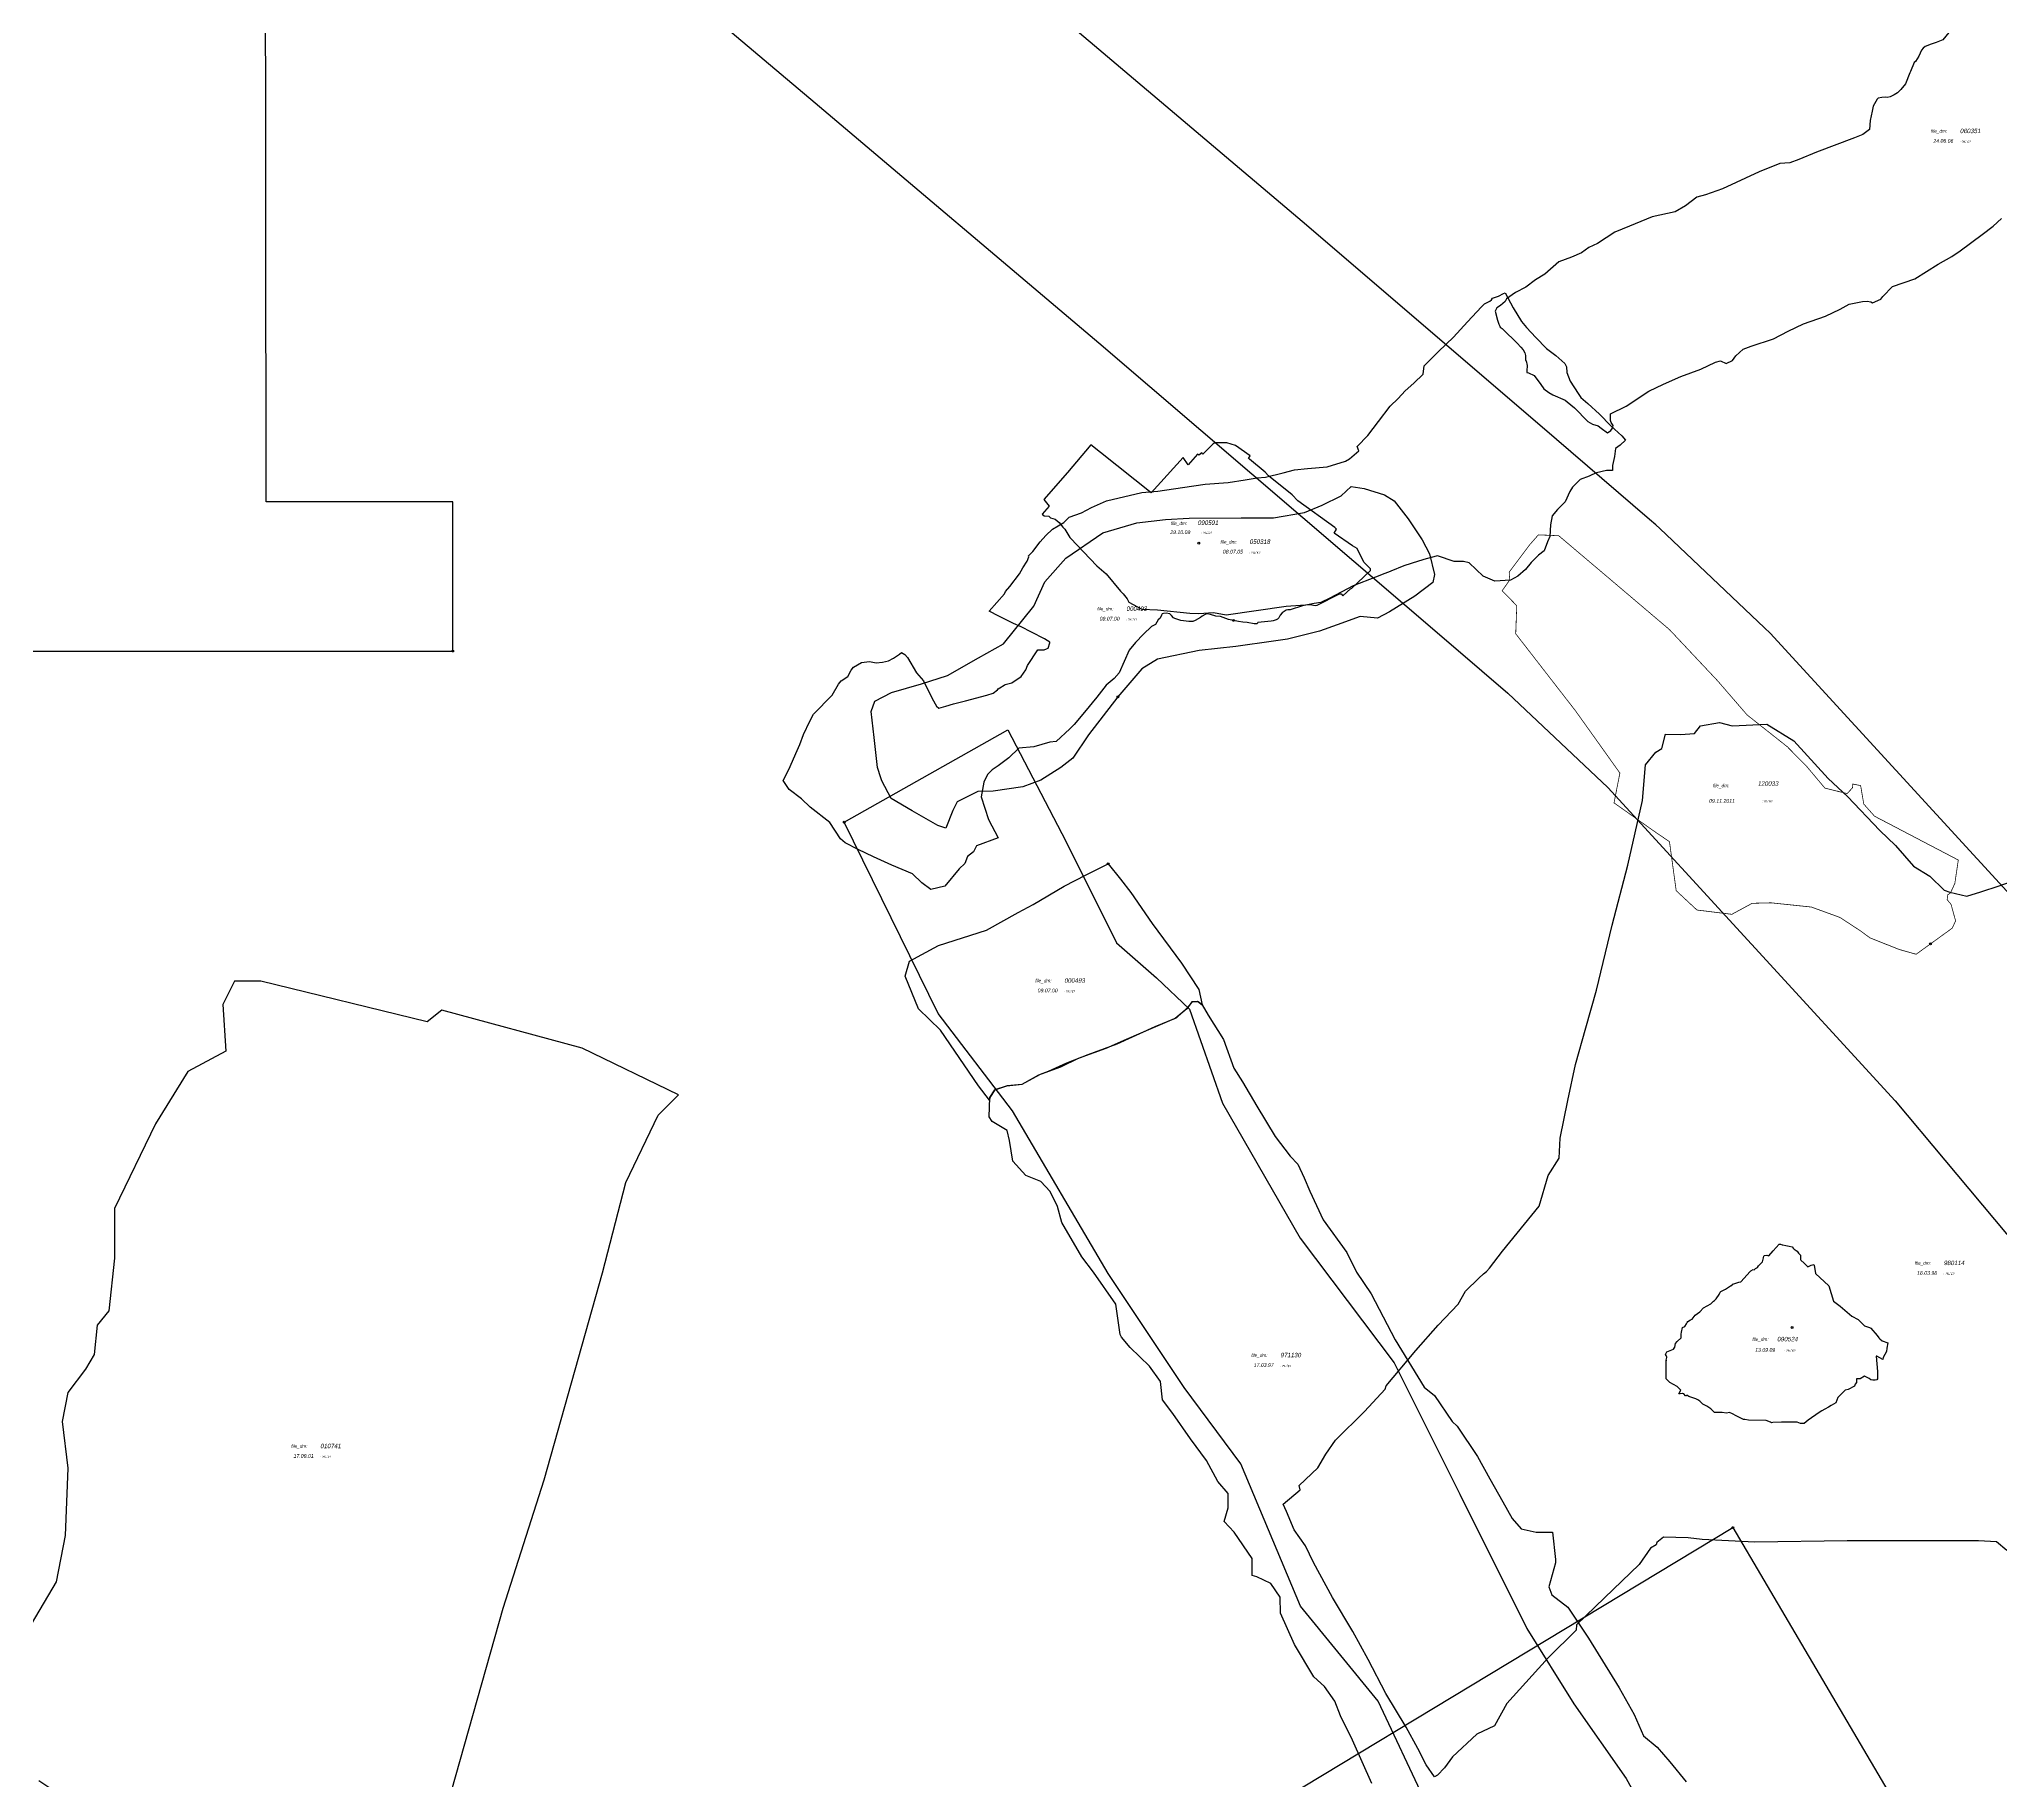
# Model space of a CAD drawing. Header units: metres. Extents: x 116000 to 284092, y 365136 to 804542.
# Drawn here: x 180893 to 186146, y 653773 to 658439 of the extents above; entities that cross this region are included whole.
import ezdxf
from ezdxf.enums import TextEntityAlignment as Align

# ---------------------------------------------------------------- set-up
doc = ezdxf.new("R2010")
doc.units = ezdxf.units.M
doc.header["$LTSCALE"] = 0.075
for name, color, linetype in [('000493', 21, 'Continuous'), ('010741', 181, 'Continuous'), ('050163', 1, 'Continuous'), ('050318', 1, 'Continuous'), ('060351', 6, 'Continuous'), ('070127', 46, 'Continuous'), ('090278', 140, 'Continuous'), ('090524', 140, 'Continuous'), ('090591', 140, 'Continuous'), ('10', 7, 'Continuous'), ('100546', 62, 'Continuous'), ('4', 7, 'Continuous'), ('7', 7, 'Continuous'), ('971130', 5, 'Continuous'), ('980114', 3, 'Continuous')]:
    doc.layers.add(name, color=color, linetype=linetype)
doc.layers.add('120033', color=71, linetype='Continuous', lineweight=20)
doc.styles.add('HEBTXT', font='HEBTXT.shx')

# ---------------------------------------------------------------- blocks, each defined once
blk = doc.blocks.new('DM_AREA')
at = {"layer": '10'}
blk.add_circle((0, 0), 2.5, dxfattribs=at)
at = {"layer": '4', "style": 'HEBTXT', "oblique": 10}
blk.add_attdef('DATE', text='', height=10, dxfattribs=at).set_placement((9.9, 86.8), align=Align.RIGHT)
at = {"layer": '4', "style": 'HEBTXT', "oblique": 10, "flags": 8}
blk.add_attdef('DATAtxt', text='', height=6, dxfattribs=at).set_placement((41.8, 89.2), align=Align.MIDDLE)
at = {"layer": '7', "style": 'HEBTXT', "oblique": 10, "flags": 8}
blk.add_attdef('file_txt', text='', height=9, dxfattribs=at).set_placement((-28.4, 117.1), align=Align.MIDDLE)
at = {"layer": '7', "style": 'HEBTXT', "oblique": 10}
blk.add_attdef('FILE_DM', (28.1, 112.6), '', height=12, dxfattribs=at)

msp = doc.modelspace()

# ---------------------------------------------------------------- linework, layer by layer
at = {"layer": '000493', "color": 21, "linetype": 'Continuous', "flags": 128}
for points in [[(183146.6, 656460.3), (183137.8, 656487.6), (183128.9, 656568.1), (183120.8, 656638.2), (183130.5, 656665.5), (183175.6, 656688.9), (183255.3, 656712.2), (183325.4, 656734.7), (183408.4, 656781.4), (183475.2, 656819.2), (183556.9, 656920.4), (183585.9, 656985.6), (183642.3, 657048.4), (183741.3, 657116.8), (183832.6, 657143.6), (183909.1, 657152.5), (183972.8, 657155.7), (184112.1, 657156.5), (184198.7, 657156.6), (184281.6, 657171.1), (184329.2, 657190.4), (184379.9, 657216.2), (184406.5, 657241.1), (184441.1, 657235.5), (184495.9, 657218.6), (184521.6, 657202.5), (184558.7, 657154.2), (184596.5, 657097.9), (184616.1, 657060.5), (184629.8, 657005), (184624.9, 656983.2), (184576.6, 656947), (184509, 656905.2), (184476.8, 656888.3), (184430.8, 656892.3), (184368.8, 656870.6), (184321.3, 656852.9), (184235.7, 656831.7), (184198.6, 656826), (184097.1, 656812.3), (183998.9, 656801.1), (183887.4, 656778.4), (183845.5, 656752.7), (183781.9, 656677), (183702.9, 656575.6), (183660.8, 656513.3), (183628.6, 656488.3), (183575.5, 656453.7), (183527.1, 656436), (183448, 656424.6), (183406.1, 656423.8), (183351.3, 656396.4), (183339.3, 656372.3), (183320.7, 656325.6), (183299, 656332.8), (183230.5, 656371.4), (183174.2, 656405.2), (183149.3, 656452.3), (183146.6, 656460.3)], [(183438.1, 655596.5), (183408.5, 655635.2), (183306.6, 655784.3), (183247.8, 655841.7), (183211.9, 655929.2), (183223.4, 655969.3), (183300.9, 656010.9), (183430, 656052.5), (183514.6, 656099.8), (183554.8, 656121.3), (183638, 656170), (183696.8, 656200.1), (183755.6, 656230.2), (183788.6, 656188.7), (183815.9, 656152.8), (183873.3, 656069.7), (183952.2, 655963.6), (183998.1, 655893.3), (184007.1, 655852.5), (183996.7, 655860.3), (183979.5, 655860.3), (183966.5, 655841.7), (183935, 655815.9), (183880.5, 655792.9), (183778.6, 655747.1), (183701.1, 655718.4), (183643.7, 655695.5), (183595, 655673.9), (183573.4, 655665.3), (183524.6, 655639), (183485.1, 655634.8), (183451.7, 655624.6), (183438.3, 655603.8), (183438.1, 655596.5)]]:
    msp.add_lwpolyline(points, close=True, dxfattribs=at)
msp.add_lwpolyline([(184462, 653765.6), (184410.1, 653881.9), (184377.8, 653947.3), (184363.1, 653986.5), (184335, 654025.9), (184306.9, 654051.9), (184255, 654138.1), (184217.6, 654222.2), (184216.5, 654264.8), (184191.6, 654302.2), (184154.2, 654319.9), (184141.7, 654323), (184141.5, 654368.4), (184092.7, 654439), (184066.7, 654468.1), (184077.1, 654504.5), (184077.1, 654542.9), (184049, 654575.1), (184018.9, 654631.2), (183976.3, 654689.4), (183928.4, 654757.2), (183901.4, 654793.5), (183896.2, 654843.4), (183866.1, 654883.9), (183814.1, 654933.8), (183791, 654961.4), (183787.8, 654968.6), (183776.4, 655049.7), (183716.1, 655135.9), (183684.9, 655177.4), (183631.9, 655268.8), (183619.5, 655311.4), (183600.4, 655351.6), (183575.5, 655378.6), (183535, 655395.2), (183500.7, 655433.6), (183491.3, 655488.7), (183485.1, 655515.7), (183444.5, 655539.6), (183437.2, 655552), (183438.3, 655604), (183451.8, 655624.7), (183484, 655635.1), (183525.6, 655639.3), (183570.3, 655664.2), (183628.5, 655686), (183676.3, 655708.9), (183750.4, 655736.2), (183804.4, 655760.1), (183877.2, 655791.2), (183939.6, 655818.3), (183966.6, 655843.2), (183982.2, 655860.8), (183994.7, 655861.9), (184007.1, 655852.5), (184023.8, 655824.5), (184064.3, 655759), (184092.4, 655682.2), (184115.2, 655645.8), (184153.7, 655580.4), (184202.5, 655499.4), (184243.1, 655446.4), (184263.2, 655425), (184280.8, 655388.6), (184295.4, 655353.3), (184331.8, 655276.5), (184395.2, 655188.2), (184421.1, 655136.2), (184459.6, 655078.1), (184524.4, 654954.8), (184602.3, 654828.1), (184629.4, 654805.3), (184677.2, 654735.7), (184690.7, 654723.2), (184744.7, 654642.2), (184778.3, 654582.3), (184812.6, 654521), (184837.6, 654476.3), (184861.5, 654448.3), (184902, 654438.9), (184945.7, 654438.9), (184954, 654366.2), (184954, 654356.9), (184936.3, 654292.5), (184943.8, 654271.2), (184986.4, 654238), (185042.5, 654154.9), (185124.7, 654021.9), (185164.4, 653950.7), (185189.3, 653893.6), (185225.7, 653863.5), (185260, 653824), (185303.7, 653770)], dxfattribs=at)
at = {"layer": '010741', "color": 181, "linetype": 'Continuous', "flags": 128}
for points in [[(181916.2, 653461.7), (182135.3, 654235.4), (182244.9, 654579.3), (182401.4, 655134.3), (182464, 655376.5), (182550.1, 655556.3), (182604.8, 655611), (182346.6, 655736.1), (181971, 655837.7), (181931.9, 655806.4), (181485.9, 655915.8), (181415.4, 655915.8), (181384.1, 655853.3), (181392, 655728.3), (181290.2, 655673.5), (181204.2, 655532.9), (181094.6, 655306.2), (181094.6, 655173.3), (181079, 655032.6), (181047.7, 654993.6), (181039.8, 654915.4), (181016.4, 654876.3), (180969.4, 654813.8), (180953.8, 654735.6), (180969.4, 654610.6), (180961.6, 654430.8), (180938.1, 654305.8), (180836.4, 654133.8)], [(180891.2, 653774.3), (181172.9, 653586.7)]]:
    msp.add_lwpolyline(points, dxfattribs=at)
at = {"layer": '050163', "color": 1, "flags": 128}
msp.add_lwpolyline([(181981.1, 652369.9), (185428.5, 654451.5), (187329.9, 651221.9), (184045.9, 649180.9)], close=True, dxfattribs=at)
at = {"layer": '050318', "color": 1, "flags": 128}
msp.add_lwpolyline([(184342.6, 657293.1), (184391, 657308.6), (184402.4, 657315.1), (184427.2, 657336.1), (184422.7, 657348.2), (184451.4, 657377.7), (184480.1, 657414.7), (184511.2, 657455.9), (184532.6, 657476.8), (184551.3, 657497.1), (184573.9, 657517.3), (184599.6, 657541.7), (184602.4, 657564), (184640.4, 657602.8), (184680.8, 657640.6), (184717.7, 657681.8), (184755.4, 657721.9), (184763.3, 657729.8), (184778.1, 657737.5), (184782.5, 657741.3), (184785, 657745), (184801.5, 657750.3), (184814.2, 657757.6), (184818.8, 657759.2), (184840.7, 657719.3), (184863.1, 657682.4), (184876.4, 657666.5), (184901.3, 657640), (184930, 657610.9), (184954.4, 657591.4), (184978.6, 657570), (184983, 657561.3), (184983.7, 657545.9), (184993.4, 657523), (185014.7, 657490), (185021.8, 657479.5), (185040.3, 657463.5), (185071.2, 657434.5), (185101.9, 657403.5), (185131.8, 657376.2), (185140.8, 657364.8), (185126.7, 657351.8), (185114.5, 657342.9), (185111.5, 657320.9), (185106.6, 657297.4), (185106.3, 657283.3), (185090.5, 657283.8), (185063.9, 657277.7), (185050.7, 657272.3), (185044, 657268.1), (185019.9, 657259.7), (184999.5, 657239.1), (184991.9, 657227.5), (184979.4, 657199.3), (184959.1, 657179.5), (184945.1, 657162.2), (184940.6, 657137.9), (184938.5, 657107.1), (184932.2, 657092.4), (184923.5, 657068.3), (184908, 657057.1), (184888.4, 657037.6), (184873, 657018.1), (184853.1, 657000.2), (184833.2, 656989.6), (184791.1, 656987.4), (184760.2, 657000.1), (184722.8, 657036.5), (184707.5, 657039.7), (184682.3, 657039.5), (184637.3, 657055.1), (184606.9, 657047), (184586.8, 657040.8), (184547.2, 657027.9), (184512.5, 657013.6), (184510.9, 657013.1), (184496.8, 657007.7), (184471.9, 656997.9), (184411.4, 656974.4), (184349.1, 656941.2), (184324.8, 656929.8), (184307.3, 656926.9), (184276.4, 656920.8), (184243.3, 656910.5), (184237.1, 656910), (184232, 656909.1), (184221.5, 656902.4), (184216.5, 656895.7), (184212.3, 656889.1), (184208.9, 656885.1), (184205.8, 656883.2), (184197.1, 656880.5), (184191.8, 656879.9), (184156.3, 656876.3), (184154.7, 656873), (184146.9, 656873), (184128.1, 656876.7), (184116.3, 656877.7), (184104.8, 656879.2), (184091.4, 656882.1), (184078.3, 656884.4), (184056.7, 656892.4), (184043.9, 656893.2), (184029.7, 656898), (184019.6, 656899.5), (184015, 656898.2), (184007.3, 656893.5), (184002.8, 656889.6), (183988.3, 656881.4), (183982.4, 656879.3), (183971.9, 656879.5), (183949.9, 656881.7), (183934.5, 656886.8), (183930.9, 656888.8), (183925.3, 656895.5), (183920.8, 656899.8), (183919.9, 656899.8), (183912, 656901.3), (183904, 656900.9), (183900, 656899.7), (183898.2, 656896.4), (183895.1, 656887.6), (183889.5, 656884), (183882.3, 656871.3), (183871.3, 656866), (183850.1, 656845.3), (183829.2, 656823.2), (183811.8, 656801.9), (183785.5, 656742), (183771.9, 656726.4), (183750.4, 656708.9), (183725.1, 656676.7), (183692.1, 656636.1), (183664.8, 656603.5), (183653, 656591.7), (183616.4, 656557.7), (183599.6, 656555.4), (183577.8, 656549.8), (183556.6, 656543.7), (183516.7, 656539.9), (183489.1, 656514), (183461, 656492.2), (183445.3, 656481.5), (183432.2, 656469), (183422.2, 656449), (183415, 656409), (183435.4, 656348.8), (183461.4, 656299.2), (183402.8, 656278.1), (183394.7, 656261.8), (183378.4, 656249.6), (183371.9, 656230.9), (183356.2, 656216.8), (183318.2, 656169.8), (183281, 656161.5), (183256.3, 656178.9), (183231.5, 656202.8), (183176.2, 656225.9), (183126.8, 656248.2), (183085.8, 656268.2), (183051.2, 656285.8), (183039, 656297.2), (183009.7, 656340.8), (182957.5, 656382), (182934.4, 656404.1), (182901.4, 656428.9), (182885.1, 656453.1), (182900.5, 656482.6), (182923, 656533.6), (182929.7, 656549.5), (182940, 656576.7), (182956.5, 656611.8), (182966.2, 656631.2), (183016.6, 656681.8), (183033.1, 656711), (183040.1, 656720.2), (183058, 656731.3), (183067.6, 656748.8), (183073.7, 656756.3), (183095.1, 656769), (183116.1, 656772.1), (183134.1, 656768.4), (183150.9, 656770.2), (183167.3, 656773.3), (183180.6, 656780.7), (183197, 656791.7), (183202.5, 656796.1), (183211.3, 656790.6), (183218.4, 656782.9), (183242.3, 656741.9), (183260.8, 656719.9), (183284.2, 656672.8), (183295.9, 656652.6), (183302.3, 656647), (183320.8, 656652.2), (183341.3, 656658.4), (183373.6, 656666.7), (183430.3, 656682.1), (183447.5, 656686.7), (183458.9, 656695.9), (183460.8, 656698.8), (183465, 656701.3), (183476.7, 656708.3), (183479.6, 656710), (183497.9, 656714.9), (183522.2, 656731.8), (183535.4, 656749.5), (183539.9, 656761.4), (183567.2, 656803.3), (183575.9, 656803.3), (183584.3, 656803.3), (183590.8, 656805.8), (183595.2, 656807.6), (183599.8, 656821.7), (183599.8, 656824), (183584.9, 656832.5), (183549.9, 656850.9), (183522.4, 656865), (183501.8, 656873.8), (183463, 656893.4), (183437.3, 656906.5), (183477.5, 656953), (183480.4, 656959.8), (183491.8, 656972.5), (183518.2, 657006.5), (183527.4, 657023.3), (183538.4, 657040.4), (183543.3, 657052.7), (183542.1, 657055.1), (183553.6, 657066.6), (183573.5, 657092.8), (183588.2, 657109.8), (183606.5, 657126.7), (183636.9, 657144.7), (183650.8, 657158.2), (183684.1, 657170.3), (183710.8, 657184.3), (183751.4, 657202.1), (183845.7, 657224.4), (183888.3, 657228.2), (183954.3, 657237.7), (184015.3, 657247.2), (184077.3, 657251.3), (184122.4, 657258.5), (184154.9, 657263.9), (184177.1, 657265.6), (184224.1, 657277.1), (184254.4, 657285.4), (184289.8, 657288.7), (184342.6, 657293.1)], close=True, dxfattribs=at)
at = {"layer": '060351', "color": 6, "flags": 128}
msp.add_lwpolyline([(186022.9, 658476.9), (185991.1, 658437.6), (185973.3, 658430.1), (185959.5, 658425.6), (185944, 658419.8), (185938.2, 658415.5), (185934.3, 658409.9), (185926.7, 658393.8), (185918.1, 658379), (185914.7, 658376.5), (185904.2, 658352.2), (185902.5, 658348.8), (185891.1, 658320), (185878.7, 658304.4), (185870, 658295.6), (185861.1, 658289.8), (185850.5, 658284.5), (185842.5, 658282.8), (185838.3, 658283.4), (185827.6, 658283.1), (185818, 658281.6), (185815.1, 658278.4), (185804.7, 658259.3), (185801.5, 658246.2), (185796.9, 658221.5), (185794.5, 658197.1), (185776.7, 658183.8), (185754.7, 658175.3), (185653.1, 658136.5), (185605.4, 658117), (185581.4, 658108.1), (185554.5, 658105.7), (185499, 658083.7), (185401.1, 658038.6), (185355.5, 658022.2), (185332.6, 658016.3), (185301.8, 657992.5), (185274.1, 657976.3), (185212.9, 657962.8), (185151.7, 657938.1), (185113, 657921.9), (185066.5, 657891.4), (185042.8, 657881), (185023.7, 657866.4), (184996.8, 657854.9), (184962.7, 657842.3), (184924.9, 657809.7), (184899.8, 657794.3), (184874.5, 657774.6), (184847, 657760.4), (184822.4, 657743.2), (184819.1, 657736.4), (184806, 657725.9), (184796.8, 657719), (184792.3, 657710.4), (184798.7, 657686.1), (184801.6, 657675.3), (184804.2, 657670.6), (184805.5, 657667.8), (184810.8, 657664.1), (184823.7, 657651.8), (184841, 657634.2), (184851.2, 657624.6), (184860.5, 657614.4), (184867.2, 657606.9), (184871.4, 657598.9), (184873.2, 657591.5), (184873.8, 657583.8), (184873.2, 657578.7), (184874.9, 657577.1), (184878.1, 657564.9), (184876.6, 657550.6), (184877.1, 657545.9), (184881.6, 657545.5), (184896.5, 657538.1), (184914.7, 657513.8), (184922.1, 657502), (184935.5, 657492.4), (184946.8, 657486.4), (184979.2, 657471.7), (184985.1, 657467.8), (185004.9, 657451.4), (185040.7, 657414.9), (185053, 657407.8), (185068.3, 657403), (185075.9, 657397.2), (185092.9, 657384.9), (185101.5, 657390.9), (185106.6, 657397.2), (185107.9, 657403.8), (185103, 657412.4), (185101, 657417.2), (185101, 657435.2), (185142.8, 657456.2), (185203.4, 657496.4), (185243.3, 657514.9), (185289.7, 657535.2), (185343, 657555.2), (185382.6, 657574.3), (185395.7, 657577.6), (185410.7, 657570.5), (185427.5, 657578), (185436.9, 657591.1), (185456.2, 657609), (185477.9, 657616.3), (185537.2, 657636.2), (185577, 657656.6), (185618, 657676.3), (185677, 657696.9), (185716.4, 657716.2), (185740.1, 657729), (185775.9, 657736.1), (185788.9, 657737.5), (185798.4, 657735.8), (185802.5, 657733.1), (185825, 657742.8), (185830.4, 657749.4), (185856.4, 657776.2), (185916.4, 657797.2), (185978.6, 657836.7), (186015.7, 657857.1), (186037.5, 657872.5), (186096.8, 657916), (186126, 657938.5), (186148, 657959.1)], dxfattribs=at)
at = {"layer": '070127', "color": 46}
msp.add_lwpolyline([(179000, 656799.9), (182000, 656800), (182000, 657200), (181500, 657200), (181499, 658793.2), (181878.8, 658807.4), (181500, 659142.9), (181500, 658800), (179000, 658800)], close=True, dxfattribs=at)
at = {"layer": '090524', "elevation": 48.5, "flags": 128}
msp.add_lwpolyline([(185250.2, 654898.3), (185250, 654900), (185252.3, 654907.2), (185251.5, 654908.3), (185250.2, 654912.8), (185248.7, 654915.6), (185252.3, 654922), (185270, 654930), (185273.7, 654934.7), (185274.9, 654945), (185280, 654950), (185290, 654960), (185290, 654970), (185291.1, 654974.8), (185294, 654987.5), (185300, 654990), (185304.4, 654997.9), (185306, 655001), (185308.3, 655003.9), (185314.9, 655008.2), (185320, 655010), (185327.4, 655020.6), (185340, 655030), (185350, 655040), (185369.9, 655050.7), (185376.7, 655057.8), (185380, 655060), (185383.7, 655064.2), (185392.4, 655075.6), (185394.9, 655082.1), (185396.7, 655083.8), (185409.5, 655090.2), (185422.7, 655099), (185423.8, 655100), (185426, 655100.5), (185428.8, 655103.6), (185444.9, 655109.3), (185450, 655110), (185475.3, 655138.1), (185476.6, 655139.4), (185483.2, 655142.8), (185486.1, 655142.3), (185489.7, 655145.8), (185495.2, 655148.3), (185497.6, 655152.6), (185503.2, 655158.3), (185508, 655163.6), (185510.4, 655174.1), (185512, 655178.6), (185512.6, 655180.3), (185520.1, 655181.7), (185525.5, 655179.5), (185536.6, 655193.3), (185552.9, 655211.2), (185556.3, 655210.7), (185560.6, 655208.8), (185562.8, 655209.2), (185571, 655207.4), (185579.3, 655205.5), (185587.7, 655203.7), (185590, 655200), (185593.3, 655197.5), (185601, 655192.5), (185604.9, 655186.8), (185609.6, 655181.5), (185610, 655170), (185610.9, 655168.3), (185619.8, 655160.1), (185630, 655150), (185634.7, 655153.1), (185638.2, 655154.3), (185642.4, 655155.6), (185645.8, 655156), (185646.6, 655154.7), (185649.7, 655131.9), (185686.1, 655099.7), (185698.1, 655058.5), (185715.9, 655044.6), (185747.1, 655018.2), (185764, 655008.8), (185781, 654992.3), (185794.7, 654987.4), (185798.1, 654986), (185815.6, 654966.2), (185820, 654960), (185821.6, 654958.5), (185822.4, 654957.4), (185829.1, 654952.2), (185843.7, 654947), (185840.9, 654931.9), (185840.7, 654923.1), (185831.5, 654907.4), (185830.3, 654902.2), (185814.2, 654910.4), (185813, 654910.5), (185815.9, 654869.8), (185816.5, 654867.2), (185815.8, 654861.3), (185816.6, 654849.8), (185814.8, 654847.2), (185809.5, 654846.3), (185803.6, 654846.4), (185798.2, 654847.7), (185793.7, 654851.3), (185781.6, 654857.2), (185770, 654850), (185760, 654850), (185760, 654840), (185756.3, 654836), (185755, 654830.2), (185737.4, 654821.4), (185730, 654820), (185720, 654810), (185716.1, 654806.1), (185710, 654800), (185704.5, 654785.4), (185691.8, 654778.4), (185685, 654774.5), (185675.5, 654768.9), (185667.2, 654764.2), (185660, 654760), (185630.4, 654739.7), (185620, 654730), (185610.1, 654730.4), (185601.3, 654734.2), (185592.2, 654733.8), (185585, 654733.9), (185558.8, 654733.8), (185535.9, 654732.7), (185532, 654731.9), (185529.7, 654733.9), (185517.6, 654738.3), (185470.8, 654739.3), (185460.8, 654741.5), (185457.1, 654741.4), (185447, 654746.5), (185437.5, 654751.2), (185428.1, 654755.9), (185420, 654760), (185411.7, 654757.9), (185400, 654760), (185390, 654760), (185380, 654760), (185370, 654770), (185359.3, 654777.1), (185353.5, 654779.8), (185348.2, 654782.6), (185343.6, 654786.4), (185340, 654790), (185334.7, 654793.7), (185329.6, 654796.1), (185318.5, 654800.3), (185311.2, 654802.5), (185305.9, 654806.7), (185303.8, 654804.7), (185302.3, 654804.6), (185297.2, 654809.5), (185294, 654810.7), (185292.7, 654810.6), (185287.5, 654809.6), (185284.5, 654810.1), (185289.5, 654819.7), (185280, 654830), (185260, 654840), (185249.9, 654849.8), (185250, 654860), (185250, 654870), (185250, 654890), (185250, 654900)], close=True, dxfattribs=at)
at = {"layer": '090591', "color": 140, "elevation": 26.6, "flags": 128}
msp.add_lwpolyline([(183871, 657224.2), (183735.1, 657332.2), (183709.5, 657352.4), (183646.5, 657277.9), (183583, 657205.8), (183597.7, 657188.2), (183579.1, 657166.8), (183584, 657162.3), (183596.8, 657161.1), (183601.4, 657156.7), (183613.4, 657153.6), (183624.8, 657143.9), (183633.9, 657131.8), (183639.6, 657126.6), (183653.3, 657103.9), (183655, 657102.6), (183725.5, 657028), (183750, 657006.4), (183789, 656960.6), (183795.8, 656953), (183806.3, 656940), (183810.9, 656930.7), (183845.4, 656912.3), (183887.6, 656910), (183974.2, 656901.8), (183998.6, 656900.5), (184037.7, 656903.2), (184072, 656897.2), (184232, 656920.3), (184296.7, 656924.5), (184310.4, 656921.9), (184315.3, 656923.2), (184375, 656952.8), (184379.5, 656952.9), (184384.1, 656948), (184405.5, 656967.6), (184406.8, 656966.2), (184458.2, 657015.5), (184457.9, 657020), (184440.7, 657038.3), (184422.8, 657074.8), (184410.1, 657081.8), (184361.2, 657115.4), (184367.1, 657126.1), (184362.5, 657131.2), (184263.7, 657202.4), (184248.8, 657218.5), (184185.2, 657269.7), (184175.7, 657279.1), (184134.3, 657313.6), (184131.9, 657315.6), (184136.2, 657322.8), (184096.9, 657351), (184073.1, 657357.8), (184041.4, 657357.9), (184036.5, 657354.7), (184008.9, 657327), (184006.1, 657330.6), (183998.1, 657324.4), (183995.3, 657327), (183969.8, 657299.1), (183956.1, 657318.2)], close=True, dxfattribs=at)
at = {"layer": '100546', "flags": 128}
for points in [[(188751.3, 653078.8), (186319.7, 655985), (186310.6, 655995.4), (185528.4, 656847.5), (185513.6, 656862.5), (185232.9, 657128.2), (185222.3, 657137.7), (185205.7, 657152.1), (184911.5, 657405.1), (184275.6, 657950.8), (183718.6, 658421.8), (182997.6, 659031.7)], [(182367, 658778.4), (182971, 658268.4), (183730.7, 657625.8), (184687.2, 656806.6), (184687.2, 656806.6), (184825.7, 656687.5), (185093.5, 656434), (185863.9, 655594.7), (188290.3, 652694.8)]]:
    msp.add_lwpolyline(points, dxfattribs=at)
at = {"layer": '120033', "color": 7, "const_width": 2, "elevation": 32.5, "flags": 128}
msp.add_lwpolyline([(185919.7, 655987.6), (186016.2, 656057.4), (186025.4, 656076.9), (186013.2, 656121.3), (186002.8, 656133.7), (186004.4, 656147), (186011.6, 656151.7), (186023.3, 656177.3), (186032.6, 656240), (185808.2, 656357.5), (185779.4, 656390), (185771, 656439.5), (185749.9, 656443.6), (185749.2, 656433.3), (185734.7, 656418.1), (185675.3, 656432.7), (185626, 656491.4), (185574.4, 656543.7), (185466.8, 656628.9), (185388.9, 656719.1), (185259, 656857.4), (185090.9, 657000.1), (184962.4, 657108.9), (184907.9, 657111.2), (184884.6, 657084.6), (184829.7, 657011.4), (184831.1, 656990.3), (184810.9, 656961.5), (184850, 656921.4), (184847.2, 656846.2), (185007.6, 656639.4), (185126.2, 656473.1), (185110.5, 656393.2), (185217.6, 656317.4), (185259, 656289.2), (185277, 656157.9), (185332.6, 656106.1), (185426, 656094.6), (185480.5, 656124.1), (185531.2, 656125.4), (185639, 656114.1), (185715.2, 656086.4), (185769, 656051.3), (185796.1, 656031.5), (185874, 656000.5)], close=True, dxfattribs=at)
at = {"layer": '971130', "color": 5, "flags": 128}
msp.add_lwpolyline([(184606.2, 653715.1), (184479.2, 653986.5), (184270.6, 654241.4), (184110.8, 654622.6), (183959.4, 654826.5), (183755.3, 655131.9), (183499.2, 655568.4), (183300.1, 655828.9), (183048.8, 656341.3), (183487, 656588.7), (183641.8, 656290.3), (183777.8, 656018.2), (183885, 655924), (183973.7, 655840.4), (184062.1, 655588.9), (184270, 655227.4), (184521.8, 654893.4), (184697.5, 654540.8), (184876.7, 654181.4), (185002.6, 653979.3), (185143.3, 653779.5), (185190.4, 653693.3)], dxfattribs=at)
at = {"layer": '980114', "color": 3, "flags": 128}
msp.add_lwpolyline([(186162.6, 654390.6), (186135.3, 654413.1), (186087.1, 654416.3), (185924.8, 654416.3), (185735.1, 654416.3), (185487.5, 654412.1), (185346.6, 654419.9), (185308.7, 654423.9), (185242.9, 654426.3), (185225.4, 654411.4), (185223.4, 654405.5), (185208.5, 654396.4), (185177.7, 654352.6), (185085.4, 654263.5), (185009.9, 654190.7), (185009.1, 654176.4), (184934.3, 654102.9), (184891.3, 654055.4), (184823.4, 653980.6), (184790.2, 653920.8), (184743.2, 653898.2), (184677.5, 653837), (184656.8, 653807.5), (184637.9, 653788), (184629.5, 653784.1), (184607.4, 653815.9), (184585.2, 653860.1), (184554, 653916.7), (184499.6, 654006.7), (184452.1, 654098.4), (184411.2, 654173.1), (184356.6, 654264.6), (184305.8, 654358.2), (184284.4, 654402.4), (184253.6, 654445.9), (184233.4, 654494.7), (184224.3, 654514.2), (184269.8, 654552.6), (184267.4, 654564.6), (184316.9, 654612), (184338.3, 654648.4), (184364.6, 654685.8), (184442, 654762.5), (184497.3, 654822.3), (184499.9, 654831.6), (184579.9, 654925.9), (184639.1, 654994.2), (184693.3, 655050.3), (184712.8, 655085.4), (184748.6, 655119.9), (184761.1, 655131.6), (184769.2, 655137.8), (184777.3, 655146.2), (184812.2, 655192.2), (184910.3, 655312.7), (184934.4, 655394.6), (184963.3, 655441.2), (184965.8, 655494.6), (184986.7, 655595.8), (185007.6, 655692.2), (185034.9, 655790.1), (185063.8, 655891.8), (185105.5, 656065.3), (185147.3, 656225.9), (185187.2, 656399.1), (185195.2, 656495.5), (185222.5, 656529.2), (185238.4, 656538.7), (185248.5, 656577), (185288.2, 656576.2), (185326.1, 656579.1), (185342.1, 656599.5), (185393.1, 656608.3), (185426.7, 656599.5), (185519.5, 656604.2), (185592.4, 656559.1), (185684.3, 656458.5), (185736.2, 656409.9), (185822.3, 656319.6), (185864.5, 656278.8), (185912.7, 656223.4), (185956.4, 656197.2), (185994.3, 656159.3), (186010.3, 656153.5), (186055.5, 656143.3), (186092.9, 656154.6), (186142.5, 656170.6), (186313.1, 656231.8)], dxfattribs=at)

# ---------------------------------------------------------------- block references
at = {"layer": '000493', "color": 7}
ref = msp.add_blockref('DM_AREA', (183781.9, 656677), dxfattribs=at)
ref.add_attrib('FILE_DM', '000493', (183804.1, 656907.5), dxfattribs={"layer": '7', "color": 21, "height": 12, "style": 'HEBTXT', "oblique": 10})
ref.add_attrib('DATE', '09.07.00', dxfattribs={"layer": '4', "color": 21, "height": 10, "style": 'HEBTXT', "oblique": 10}).set_placement((183785.9, 656881.7), align=Align.RIGHT)
ref.add_attrib('file_txt', 'file_dm:', dxfattribs={"layer": '7', "color": 21, "height": 9, "style": 'HEBTXT', "oblique": 10}).set_placement((183747.6, 656912.1), align=Align.MIDDLE)
ref.add_attrib('DATAtxt', ': \x8a‰˜€\x9a', dxfattribs={"layer": '4', "color": 21, "height": 6, "style": 'HEBTXT', "oblique": 10}).set_placement((183817.8, 656884.2), align=Align.MIDDLE)
ref = msp.add_blockref('DM_AREA', (183755.6, 656230.2), dxfattribs=at)
ref.add_attrib('FILE_DM', '000493', (183638, 655911.3), dxfattribs={"layer": '7', "color": 21, "height": 12, "style": 'HEBTXT', "oblique": 10})
ref.add_attrib('DATE', '09.07.00', dxfattribs={"layer": '4', "color": 21, "height": 10, "style": 'HEBTXT', "oblique": 10}).set_placement((183619.8, 655885.5), align=Align.RIGHT)
ref.add_attrib('file_txt', 'file_dm:', dxfattribs={"layer": '7', "color": 21, "height": 9, "style": 'HEBTXT', "oblique": 10}).set_placement((183581.5, 655915.8), align=Align.MIDDLE)
ref.add_attrib('DATAtxt', ': \x8a‰˜€\x9a', dxfattribs={"layer": '4', "color": 21, "height": 6, "style": 'HEBTXT', "oblique": 10}).set_placement((183651.7, 655887.9), align=Align.MIDDLE)
at = {"layer": '010741', "color": 7}
ref = msp.add_blockref('DM_AREA', (181845.8, 653313.1), dxfattribs=at)
ref.add_attrib('FILE_DM', '010741', (181645.2, 654664.2), dxfattribs={"layer": '7', "color": 181, "height": 12, "style": 'HEBTXT', "oblique": 10})
ref.add_attrib('DATE', '17.09.01', dxfattribs={"layer": '4', "color": 181, "height": 10, "style": 'HEBTXT', "oblique": 10}).set_placement((181627, 654638.4), align=Align.RIGHT)
ref.add_attrib('file_txt', 'file_dm:', dxfattribs={"layer": '7', "color": 181, "height": 9, "style": 'HEBTXT', "oblique": 10}).set_placement((181588.7, 654668.8), align=Align.MIDDLE)
ref.add_attrib('DATAtxt', ': \x8a‰˜€\x9a', dxfattribs={"layer": '4', "color": 181, "height": 6, "style": 'HEBTXT', "oblique": 10}).set_placement((181658.9, 654640.9), align=Align.MIDDLE)
at = {"layer": '050163', "color": 7}
ref = msp.add_blockref('DM_AREA', (185428.5, 654451.5), dxfattribs=at)
ref.add_attrib('FILE_DM', '050163', (184777.2, 651760.7), dxfattribs={"layer": '7', "color": 1, "height": 12, "style": 'HEBTXT', "oblique": 10})
ref.add_attrib('DATE', '11.04.05', dxfattribs={"layer": '4', "color": 1, "height": 10, "style": 'HEBTXT', "oblique": 10}).set_placement((184759, 651734.9), align=Align.RIGHT)
ref.add_attrib('file_txt', 'file_dm:', dxfattribs={"layer": '7', "color": 1, "height": 9, "style": 'HEBTXT', "oblique": 10}).set_placement((184720.7, 651765.2), align=Align.MIDDLE)
ref.add_attrib('DATAtxt', ': \x8a‰˜€\x9a', dxfattribs={"layer": '4', "color": 1, "height": 6, "style": 'HEBTXT', "oblique": 10}).set_placement((184790.9, 651737.3), align=Align.MIDDLE)
at = {"layer": '050318', "color": 7}
ref = msp.add_blockref('DM_AREA', (184091.4, 656882.1), dxfattribs=at)
ref.add_attrib('FILE_DM', '050318', (184134.1, 657087), dxfattribs={"layer": '7', "color": 1, "height": 12, "style": 'HEBTXT', "oblique": 10})
ref.add_attrib('DATE', '08.07.05', dxfattribs={"layer": '4', "color": 1, "height": 10, "style": 'HEBTXT', "oblique": 10}).set_placement((184116, 657061.2), align=Align.RIGHT)
ref.add_attrib('file_txt', 'file_dm:', dxfattribs={"layer": '7', "color": 1, "height": 9, "style": 'HEBTXT', "oblique": 10}).set_placement((184077.7, 657091.5), align=Align.MIDDLE)
ref.add_attrib('DATAtxt', ': \x8a‰˜€\x9a', dxfattribs={"layer": '4', "color": 1, "height": 6, "style": 'HEBTXT', "oblique": 10}).set_placement((184147.8, 657063.6), align=Align.MIDDLE)
at = {"layer": '060351', "color": 7}
ref = msp.add_blockref('DM_AREA', (187182.9, 658380), dxfattribs=at)
ref.add_attrib('FILE_DM', '060351', (186036.9, 658187.4), dxfattribs={"layer": '7', "color": 6, "height": 12, "style": 'HEBTXT', "oblique": 10})
ref.add_attrib('DATE', '24.06.06', dxfattribs={"layer": '4', "color": 6, "height": 10, "style": 'HEBTXT', "oblique": 10}).set_placement((186018.8, 658161.6), align=Align.RIGHT)
ref.add_attrib('file_txt', 'file_dm:', dxfattribs={"layer": '7', "color": 6, "height": 9, "style": 'HEBTXT', "oblique": 10}).set_placement((185980.5, 658192), align=Align.MIDDLE)
ref.add_attrib('DATAtxt', ': \x8a‰˜€\x9a', dxfattribs={"layer": '4', "color": 6, "height": 6, "style": 'HEBTXT', "oblique": 10}).set_placement((186050.7, 658164.1), align=Align.MIDDLE)
at = {"layer": '070127', "color": 7}
ref = msp.add_blockref('DM_AREA', (182000, 656800), dxfattribs=at)
ref.add_attrib('FILE_DM', '070127', (180304.6, 657908.7), dxfattribs={"layer": '7', "color": 46, "height": 12, "style": 'HEBTXT', "oblique": 10})
ref.add_attrib('DATE', '23.01.07', dxfattribs={"layer": '4', "color": 46, "height": 10, "style": 'HEBTXT', "oblique": 10}).set_placement((180286.4, 657882.9), align=Align.RIGHT)
ref.add_attrib('file_txt', 'file_dm:', dxfattribs={"layer": '7', "color": 46, "height": 9, "style": 'HEBTXT', "oblique": 10}).set_placement((180248.1, 657913.2), align=Align.MIDDLE)
ref.add_attrib('DATAtxt', ': \x8a‰˜€\x9a', dxfattribs={"layer": '4', "color": 46, "height": 6, "style": 'HEBTXT', "oblique": 10}).set_placement((180318.3, 657885.4), align=Align.MIDDLE)
at = {"layer": '090278', "color": 140}
ref = msp.add_blockref('DM_AREA', (185587.3, 654987.4), dxfattribs=at)
ref.add_attrib('FILE_DM', '090524', (185547.3, 654950.6), dxfattribs={"layer": '7', "color": 140, "height": 12, "style": 'HEBTXT', "oblique": 10})
ref.add_attrib('DATE', '13.09.09', dxfattribs={"layer": '4', "color": 140, "height": 10, "style": 'HEBTXT', "oblique": 10}).set_placement((185541.6, 654922.5), align=Align.RIGHT)
ref.add_attrib('file_txt', 'file_dm:', dxfattribs={"layer": '7', "color": 140, "height": 9, "style": 'HEBTXT', "oblique": 10}).set_placement((185502.1, 654954.9), align=Align.MIDDLE)
ref.add_attrib('DATAtxt', ': \x8a‰˜€\x9a', dxfattribs={"layer": '4', "color": 140, "height": 6, "style": 'HEBTXT', "oblique": 10}).set_placement((185581.1, 654925.3), align=Align.MIDDLE)
at = {"layer": '090591', "color": 140}
ref = msp.add_blockref('DM_AREA', (183998.1, 657088.9), dxfattribs=at)
ref.add_attrib('FILE_DM', '090591', (183995.2, 657137.8), dxfattribs={"layer": '7', "color": 140, "height": 12, "style": 'HEBTXT', "oblique": 10})
ref.add_attrib('DATE', '29.10.09', dxfattribs={"layer": '4', "color": 140, "height": 10, "style": 'HEBTXT', "oblique": 10}).set_placement((183975, 657113.3), align=Align.RIGHT)
ref.add_attrib('file_txt', 'file_dm:', dxfattribs={"layer": '7', "color": 140, "height": 9, "style": 'HEBTXT', "oblique": 10}).set_placement((183944.8, 657141), align=Align.MIDDLE)
ref.add_attrib('DATAtxt', ': \x8a‰˜€\x9a', dxfattribs={"layer": '4', "color": 140, "height": 6, "style": 'HEBTXT', "oblique": 10}).set_placement((184018.3, 657116.4), align=Align.MIDDLE)
at = {"layer": '120033', "color": 7}
ref = msp.add_blockref('DM_AREA', (185958.3, 656015.5, 32.5), dxfattribs=at)
ref.add_attrib('FILE_DM', '120033', (185495.2, 656438.9, 32.5), dxfattribs={"layer": '7', "color": 71, "height": 12, "style": 'HEBTXT', "oblique": 10})
ref.add_attrib('DATE', '09.11.2011', dxfattribs={"layer": '4', "color": 71, "height": 10, "style": 'HEBTXT', "oblique": 10}).set_placement((185433.7, 656393.4, 32.5), align=Align.RIGHT)
ref.add_attrib('file_txt', 'file_dm:', dxfattribs={"layer": '7', "color": 71, "height": 9, "style": 'HEBTXT', "oblique": 10}).set_placement((185396.9, 656438.4, 32.5), align=Align.MIDDLE)
ref.add_attrib('DATAtxt', ': \x8a‰˜€\x9a', dxfattribs={"layer": '4', "color": 71, "height": 6, "style": 'HEBTXT', "oblique": 10}).set_placement((185520.4, 656397.4, 32.5), align=Align.MIDDLE)
at = {"layer": '971130', "color": 7}
ref = msp.add_blockref('DM_AREA', (183048.8, 656341.3), dxfattribs=at)
ref.add_attrib('FILE_DM', '971130', (184216.7, 654907.8), dxfattribs={"layer": '7', "color": 5, "height": 12, "style": 'HEBTXT', "oblique": 10})
ref.add_attrib('DATE', '17.03.97', dxfattribs={"layer": '4', "color": 5, "height": 10, "style": 'HEBTXT', "oblique": 10}).set_placement((184198.5, 654882), align=Align.RIGHT)
ref.add_attrib('file_txt', 'file_dm:', dxfattribs={"layer": '7', "color": 5, "height": 9, "style": 'HEBTXT', "oblique": 10}).set_placement((184160.2, 654912.4), align=Align.MIDDLE)
ref.add_attrib('DATAtxt', ': \x8a‰˜€\x9a', dxfattribs={"layer": '4', "color": 5, "height": 6, "style": 'HEBTXT', "oblique": 10}).set_placement((184230.4, 654884.5), align=Align.MIDDLE)
at = {"layer": '980114', "color": 7}
ref = msp.add_blockref('DM_AREA', (186824.7, 654365.2), dxfattribs=at)
ref.add_attrib('FILE_DM', '980114', (185993.4, 655154.7), dxfattribs={"layer": '7', "color": 3, "height": 12, "style": 'HEBTXT', "oblique": 10})
ref.add_attrib('DATE', '18.03.98', dxfattribs={"layer": '4', "color": 3, "height": 10, "style": 'HEBTXT', "oblique": 10}).set_placement((185975.2, 655128.9), align=Align.RIGHT)
ref.add_attrib('file_txt', 'file_dm:', dxfattribs={"layer": '7', "color": 3, "height": 9, "style": 'HEBTXT', "oblique": 10}).set_placement((185936.9, 655159.3), align=Align.MIDDLE)
ref.add_attrib('DATAtxt', ': \x8a‰˜€\x9a', dxfattribs={"layer": '4', "color": 3, "height": 6, "style": 'HEBTXT', "oblique": 10}).set_placement((186007.1, 655131.4), align=Align.MIDDLE)

doc.saveas('drawing.dxf')
